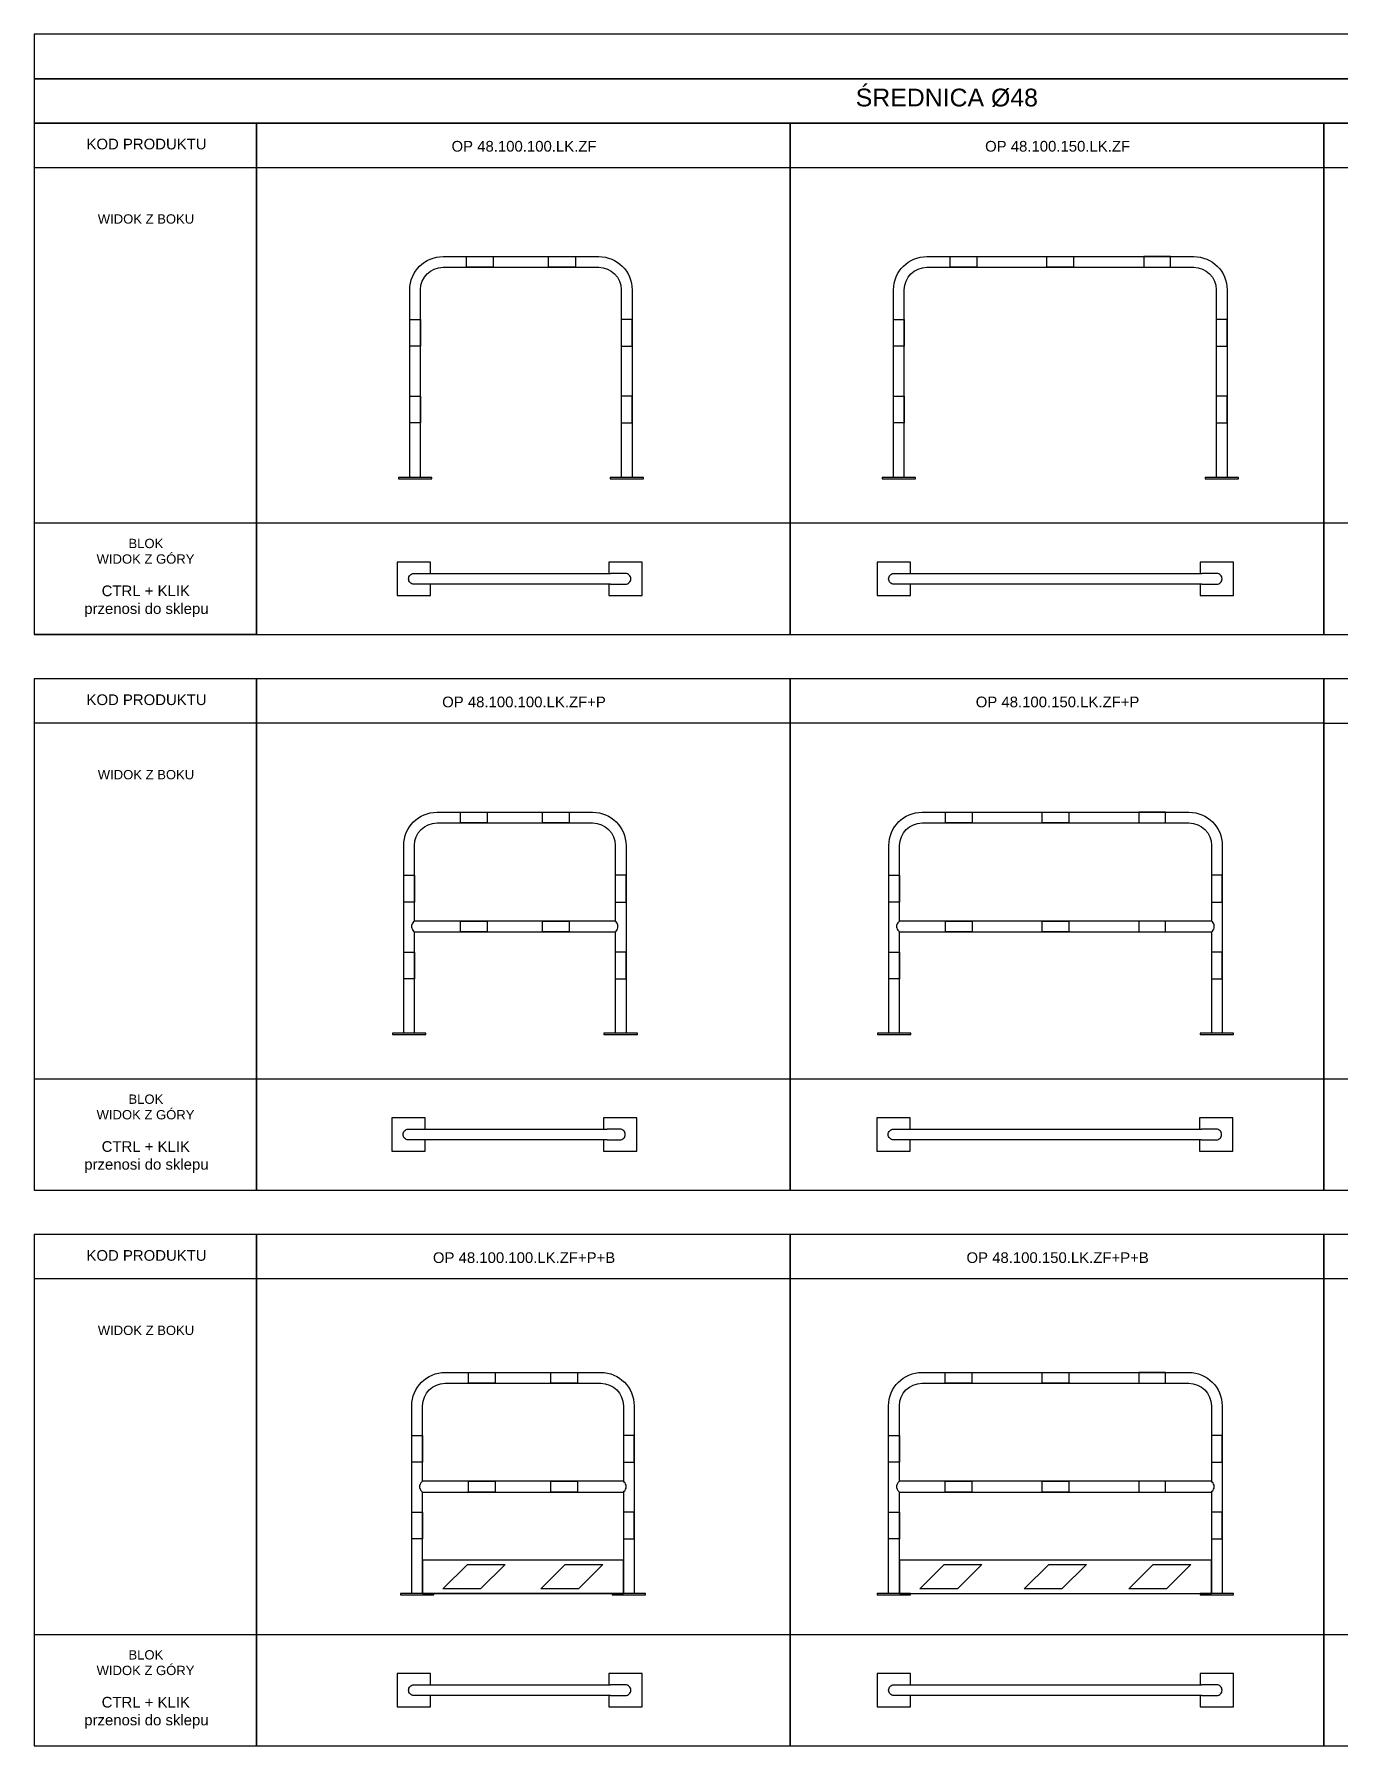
# Model space of a CAD drawing. Header units: millimetres. Extents: x 12058 to 45536, y -35768 to 10259.
# Drawn here: x 12059 to 17936, y -35768 to -28068 of the extents above; entities that cross this region are included whole.
import ezdxf

# ---------------------------------------------------------------- set-up
doc = ezdxf.new("R2010")
doc.units = ezdxf.units.MM
doc.layers.add('odboje_ Grupa-Stadnicki.pl', color=7, linetype='Continuous')
doc.layers.add('odboje_ Grupa-Stadnicki.pl @ 1', color=7, linetype='Continuous')
doc.styles.get("Standard").update_dxf_attribs({"font": 'arial.ttf'})

# ---------------------------------------------------------------- blocks, each defined once
blk = doc.blocks.new('OP 48.100.100.LK.ZF+P')
for points in [[(-400.8, 0), (-400.8, 51), (-550.8, 51), (-550.8, -99), (-400.8, -99), (-400.8, -48)], [(-417.8, 0), (417.8, 0)], [(401.2, -48), (401.2, -99), (551.2, -99), (551.2, 51), (401.2, 51), (401.2, 0)], [(417.8, -48), (-417.8, -48)]]:
    blk.add_lwpolyline(points)
for points in [[(-417.8, -48), (-475.8, -48, -0.414214), (-499.8, -24), (-499.8, -24, -0.414214), (-475.8, 0), (-417.8, 0)], [(417.8, -48), (475.8, -48, 0.414214), (499.8, -24), (499.8, -24, 0.414214), (475.8, 0), (417.8, 0)]]:
    blk.add_lwpolyline(points, format="xyb")
blk = doc.blocks.new('OP 48.100.100.LK.ZF')
for points in [[(-396.5, 0), (-396.5, 51), (-546.5, 51), (-546.5, -99), (-396.5, -99), (-396.5, -48)], [(-413.5, 0), (413.5, 0)], [(405.5, -48), (405.5, -99), (555.5, -99), (555.5, 51), (405.5, 51), (405.5, 0)], [(413.5, -48), (-413.5, -48)]]:
    blk.add_lwpolyline(points)
for points in [[(-413.5, -48), (-471.5, -48, -0.414214), (-495.5, -24), (-495.5, -24, -0.414214), (-471.5, 0), (-413.5, 0)], [(413.5, -48), (480.5, -48, 0.414214), (504.5, -24), (504.5, -24, 0.414214), (480.5, 0), (413.5, 0)]]:
    blk.add_lwpolyline(points, format="xyb")
blk = doc.blocks.new('OP 48.100.150.LK.ZF')
for points in [[(-646.5, 0), (-646.5, 51), (-796.5, 51), (-796.5, -99), (-646.5, -99), (-646.5, -48)], [(-663.5, 0), (663.5, 0)], [(655.5, -48), (655.5, -99), (805.5, -99), (805.5, 51), (655.5, 51), (655.5, 0)], [(663.5, -48), (-663.5, -48)]]:
    blk.add_lwpolyline(points)
for points in [[(-663.5, -48), (-721.5, -48, -0.414214), (-745.5, -24), (-745.5, -24, -0.414214), (-721.5, 0), (-663.5, 0)], [(663.5, -48), (730.5, -48, 0.414214), (754.5, -24), (754.5, -24, 0.414214), (730.5, 0), (663.5, 0)]]:
    blk.add_lwpolyline(points, format="xyb")
blk = doc.blocks.new('OP 48.100.150.LK.ZF+P')
for points in [[(-646.5, 0), (-646.5, 51), (-796.5, 51), (-796.5, -99), (-646.5, -99), (-646.5, -48)], [(-663.5, 0), (663.5, 0)], [(655.5, -48), (655.5, -99), (805.5, -99), (805.5, 51), (655.5, 51), (655.5, 0)], [(663.5, -48), (-663.5, -48)]]:
    blk.add_lwpolyline(points)
for points in [[(-663.5, -48), (-721.5, -48, -0.414214), (-745.5, -24), (-745.5, -24, -0.414214), (-721.5, 0), (-663.5, 0)], [(663.5, -48), (730.5, -48, 0.414214), (754.5, -24), (754.5, -24, 0.414214), (730.5, 0), (663.5, 0)]]:
    blk.add_lwpolyline(points, format="xyb")
blk = doc.blocks.new('OP 48.100.100.LK.ZF+P+B')
for points in [[(-396.5, 0), (-396.5, 51), (-546.5, 51), (-546.5, -99), (-396.5, -99), (-396.5, -48)], [(-413.5, 0), (413.5, 0)], [(405.5, -48), (405.5, -99), (555.5, -99), (555.5, 51), (405.5, 51), (405.5, 0)], [(413.5, -48), (-413.5, -48)]]:
    blk.add_lwpolyline(points)
for points in [[(-413.5, -48), (-471.5, -48, -0.414214), (-495.5, -24), (-495.5, -24, -0.414214), (-471.5, 0), (-413.5, 0)], [(413.5, -48), (480.5, -48, 0.414214), (504.5, -24), (504.5, -24, 0.414214), (480.5, 0), (413.5, 0)]]:
    blk.add_lwpolyline(points, format="xyb")
blk = doc.blocks.new('OP 48.100.150.LK.ZF+P+B')
for points in [[(-646.5, 0), (-646.5, 51), (-796.5, 51), (-796.5, -99), (-646.5, -99), (-646.5, -48)], [(-663.5, 0), (663.5, 0)], [(655.5, -48), (655.5, -99), (805.5, -99), (805.5, 51), (655.5, 51), (655.5, 0)], [(663.5, -48), (-663.5, -48)]]:
    blk.add_lwpolyline(points)
for points in [[(-663.5, -48), (-721.5, -48, -0.414214), (-745.5, -24), (-745.5, -24, -0.414214), (-721.5, 0), (-663.5, 0)], [(663.5, -48), (730.5, -48, 0.414214), (754.5, -24), (754.5, -24, 0.414214), (730.5, 0), (663.5, 0)]]:
    blk.add_lwpolyline(points, format="xyb")

msp = doc.modelspace()

# ---------------------------------------------------------------- linework, layer by layer
at = {"layer": 'odboje_ Grupa-Stadnicki.pl'}
for p, q in [((12059.431, -28668.109), (27459.431, -28668.109)), ((20259.431, -30268.109), (12059.431, -30268.109)), ((13059.431, -30768.109), (13059.431, -30268.109)), ((13059.431, -30768.109), (13059.431, -30268.109)), ((13059.431, -30768.109), (12059.431, -30768.109)), ((17859.431, -30968.109), (17859.431, -31168.109)), ((17859.431, -31168.109), (12059.431, -31168.109)), ((17859.431, -31168.109), (20259.431, -31168.109)), ((13757.55, -32088.534), (13757.55, -32075.089)), ((14684.95, -32088.534), (14684.95, -32075.089)), ((15939.863, -32088.534), (15939.863, -32075.089)), ((17367.263, -32088.534), (17367.263, -32075.089)), ((12059.431, -32768.109), (17859.431, -32768.109)), ((17859.431, -32768.109), (27459.431, -32768.109)), ((20259.431, -33668.109), (12059.431, -33668.109)), ((13794.074, -34609.111), (13794.074, -34595.667)), ((14721.474, -34609.111), (14721.474, -34595.667)), ((15938.855, -34609.111), (15938.855, -34595.667)), ((17366.255, -34609.111), (17366.255, -34595.667)), ((13059.431, -35268.109), (13059.431, -35068.109)), ((14709.374, -35082.686), (13806.174, -35082.686)), ((15950.955, -35082.686), (17354.155, -35082.686)), ((12059.431, -35268.109), (27459.431, -35268.109))]:
    msp.add_line(p, q, dxfattribs=at)
for points in [[(12059.431, -28268.109), (27459.431, -28268.109), (27459.431, -28068.109), (12059.431, -28068.109)], [(12059.431, -28468.109), (20259.431, -28468.109), (20259.431, -28268.109), (12059.431, -28268.109)], [(12059.431, -30768.109), (13059.431, -30768.109), (13059.431, -28468.109), (12059.431, -28468.109)], [(13059.431, -30768.109), (15459.431, -30768.109), (15459.431, -28468.109), (13059.431, -28468.109)], [(15459.431, -30768.109), (17859.431, -30768.109), (17859.431, -28468.109), (15459.431, -28468.109)], [(17859.431, -30768.109), (20259.431, -30768.109), (20259.431, -28468.109), (17859.431, -28468.109)], [(14003.389, -29116.509), (14003.389, -29068.109), (14123.389, -29068.109), (14123.389, -29116.509)], [(14373.389, -29116.509), (14373.389, -29068.109), (14493.389, -29068.109), (14493.389, -29116.509)], [(16179.792, -29116.509), (16179.792, -29068.109), (16299.792, -29068.109), (16299.792, -29116.509)], [(16614.792, -29116.509), (16614.792, -29068.109), (16734.792, -29068.109), (16734.792, -29116.509)], [(17169.792, -29116.509), (17169.792, -29068.109), (17049.792, -29068.109), (17049.792, -29116.509)], [(13748.389, -29352.109), (13796.789, -29352.109), (13796.789, -29472.109), (13748.389, -29472.109)], [(14748.389, -29352.109), (14699.989, -29352.109), (14699.989, -29472.109), (14748.389, -29472.109)], [(15924.792, -29352.109), (15973.192, -29352.109), (15973.192, -29472.109), (15924.792, -29472.109)], [(17424.792, -29352.109), (17376.392, -29352.109), (17376.392, -29472.109), (17424.792, -29472.109)], [(13748.389, -29697.109), (13796.789, -29697.109), (13796.789, -29817.109), (13748.389, -29817.109)], [(14748.389, -29697.109), (14699.989, -29697.109), (14699.989, -29817.109), (14748.389, -29817.109)], [(15924.792, -29697.109), (15973.192, -29697.109), (15973.192, -29817.109), (15924.792, -29817.109)], [(17424.792, -29697.109), (17376.392, -29697.109), (17376.392, -29817.109), (17424.792, -29817.109)], [(13697.389, -30068.109), (13847.389, -30068.109), (13847.389, -30062.109), (13697.389, -30062.109)], [(14649.389, -30068.109), (14799.389, -30068.109), (14799.389, -30062.109), (14649.389, -30062.109)], [(15873.792, -30068.109), (16023.792, -30068.109), (16023.792, -30062.109), (15873.792, -30062.109)], [(17325.792, -30068.109), (17475.792, -30068.109), (17475.792, -30062.109), (17325.792, -30062.109)], [(12059.431, -33268.109), (13059.431, -33268.109), (13059.431, -30968.109), (12059.431, -30968.109)], [(13059.431, -33268.109), (15459.431, -33268.109), (15459.431, -30968.109), (13059.431, -30968.109)], [(15459.431, -33268.109), (17859.431, -33268.109), (17859.431, -30968.109), (15459.431, -30968.109)], [(17859.431, -33268.109), (20259.431, -33268.109), (20259.431, -30968.109), (17859.431, -30968.109)], [(13976.25, -31616.509), (13976.25, -31568.109), (14096.25, -31568.109), (14096.25, -31616.509)], [(14346.25, -31616.509), (14346.25, -31568.109), (14466.25, -31568.109), (14466.25, -31616.509)], [(16158.563, -31616.509), (16158.563, -31568.109), (16278.563, -31568.109), (16278.563, -31616.509)], [(16593.563, -31616.509), (16593.563, -31568.109), (16713.563, -31568.109), (16713.563, -31616.509)], [(17148.563, -31616.509), (17148.563, -31568.109), (17028.563, -31568.109), (17028.563, -31616.509)], [(13721.25, -31852.109), (13769.65, -31852.109), (13769.65, -31972.109), (13721.25, -31972.109)], [(14721.25, -31852.109), (14672.85, -31852.109), (14672.85, -31972.109), (14721.25, -31972.109)], [(15903.563, -31852.109), (15951.963, -31852.109), (15951.963, -31972.109), (15903.563, -31972.109)], [(17403.563, -31852.109), (17355.163, -31852.109), (17355.163, -31972.109), (17403.563, -31972.109)], [(13976.25, -32106.012), (13976.25, -32057.612), (14096.25, -32057.612), (14096.25, -32106.012)], [(14346.25, -32106.012), (14346.25, -32057.612), (14466.25, -32057.612), (14466.25, -32106.012)], [(16158.563, -32106.012), (16158.563, -32057.612), (16278.563, -32057.612), (16278.563, -32106.012)], [(16593.563, -32106.012), (16593.563, -32057.612), (16713.563, -32057.612), (16713.563, -32106.012)], [(17148.563, -32106.012), (17148.563, -32057.612), (17028.563, -32057.612), (17028.563, -32106.012)], [(13721.25, -32197.109), (13769.65, -32197.109), (13769.65, -32317.109), (13721.25, -32317.109)], [(14721.25, -32197.109), (14672.85, -32197.109), (14672.85, -32317.109), (14721.25, -32317.109)], [(15903.563, -32197.109), (15951.963, -32197.109), (15951.963, -32317.109), (15903.563, -32317.109)], [(17403.563, -32197.109), (17355.163, -32197.109), (17355.163, -32317.109), (17403.563, -32317.109)], [(13670.25, -32568.109), (13820.25, -32568.109), (13820.25, -32562.109), (13670.25, -32562.109)], [(14622.25, -32568.109), (14772.25, -32568.109), (14772.25, -32562.109), (14622.25, -32562.109)], [(15852.563, -32568.109), (16002.563, -32568.109), (16002.563, -32562.109), (15852.563, -32562.109)], [(17304.563, -32568.109), (17454.563, -32568.109), (17454.563, -32562.109), (17304.563, -32562.109)], [(12059.431, -35768.109), (13059.431, -35768.109), (13059.431, -33468.109), (12059.431, -33468.109)], [(13059.431, -35768.109), (15459.431, -35768.109), (15459.431, -33468.109), (13059.431, -33468.109)], [(15459.431, -35768.109), (17859.431, -35768.109), (17859.431, -33468.109), (15459.431, -33468.109)], [(17859.431, -35768.109), (20259.431, -35768.109), (20259.431, -33468.109), (17859.431, -33468.109)], [(14012.774, -34137.086), (14012.774, -34088.686), (14132.774, -34088.686), (14132.774, -34137.086)], [(14382.774, -34137.086), (14382.774, -34088.686), (14502.774, -34088.686), (14502.774, -34137.086)], [(16157.555, -34137.086), (16157.555, -34088.686), (16277.555, -34088.686), (16277.555, -34137.086)], [(16592.555, -34137.086), (16592.555, -34088.686), (16712.555, -34088.686), (16712.555, -34137.086)], [(17147.555, -34137.086), (17147.555, -34088.686), (17027.555, -34088.686), (17027.555, -34137.086)], [(13757.774, -34372.686), (13806.174, -34372.686), (13806.174, -34492.686), (13757.774, -34492.686)], [(14757.774, -34372.686), (14709.374, -34372.686), (14709.374, -34492.686), (14757.774, -34492.686)], [(15902.555, -34372.686), (15950.955, -34372.686), (15950.955, -34492.686), (15902.555, -34492.686)], [(17402.555, -34372.686), (17354.155, -34372.686), (17354.155, -34492.686), (17402.555, -34492.686)], [(14012.774, -34626.589), (14012.774, -34578.189), (14132.774, -34578.189), (14132.774, -34626.589)], [(14382.774, -34626.589), (14382.774, -34578.189), (14502.774, -34578.189), (14502.774, -34626.589)], [(16157.555, -34626.589), (16157.555, -34578.189), (16277.555, -34578.189), (16277.555, -34626.589)], [(16592.555, -34626.589), (16592.555, -34578.189), (16712.555, -34578.189), (16712.555, -34626.589)], [(17147.555, -34626.589), (17147.555, -34578.189), (17027.555, -34578.189), (17027.555, -34626.589)], [(13757.774, -34717.686), (13806.174, -34717.686), (13806.174, -34837.686), (13757.774, -34837.686)], [(14757.774, -34717.686), (14709.374, -34717.686), (14709.374, -34837.686), (14757.774, -34837.686)], [(15902.555, -34717.686), (15950.955, -34717.686), (15950.955, -34837.686), (15902.555, -34837.686)], [(17402.555, -34717.686), (17354.155, -34717.686), (17354.155, -34837.686), (17402.555, -34837.686)], [(13806.174, -35082.686), (14709.374, -35082.686), (14709.374, -34932.686), (13806.174, -34932.686)], [(15950.955, -35082.686), (17354.155, -35082.686), (17354.155, -34932.686), (15950.955, -34932.686)], [(13706.774, -35088.686), (13856.774, -35088.686), (13856.774, -35082.686), (13706.774, -35082.686)], [(14658.774, -35088.686), (14808.774, -35088.686), (14808.774, -35082.686), (14658.774, -35082.686)], [(15851.555, -35088.686), (16001.555, -35088.686), (16001.555, -35082.686), (15851.555, -35082.686)], [(17303.555, -35088.686), (17453.555, -35088.686), (17453.555, -35082.686), (17303.555, -35082.686)]]:
    msp.add_lwpolyline(points, close=True, dxfattribs=at)
for points in [[(13748.389, -30062.109), (13748.389, -29218.109, -0.41421356), (13898.389, -29068.109), (14148.389, -29068.109), (14598.389, -29068.109, -0.41421356), (14748.389, -29218.109), (14748.389, -30062.109)], [(15924.792, -30062.109), (15924.792, -29218.109, -0.41421356), (16074.792, -29068.109), (17274.792, -29068.109, -0.41421356), (17424.792, -29218.109), (17424.792, -30062.109)], [(13796.789, -29606.012), (13796.789, -29218.109, -0.41421356), (13898.389, -29116.509), (14148.389, -29116.509), (14598.389, -29116.509, -0.41421356), (14699.989, -29218.109), (14699.989, -29606.012)], [(15973.192, -29606.012), (15973.192, -29218.109, -0.41421356), (16074.792, -29116.509), (17274.792, -29116.509, -0.41421356), (17376.392, -29218.109), (17376.392, -29636.595)], [(13721.25, -32562.109), (13721.25, -31718.109, -0.41421356), (13871.25, -31568.109), (14121.25, -31568.109), (14571.25, -31568.109, -0.41421356), (14721.25, -31718.109), (14721.25, -32562.109)], [(15903.563, -32562.109), (15903.563, -31718.109, -0.41421356), (16053.563, -31568.109), (17253.563, -31568.109, -0.41421356), (17403.563, -31718.109), (17403.563, -32562.109)], [(13769.65, -32057.612), (13769.65, -31718.109, -0.41421356), (13871.25, -31616.509), (14121.25, -31616.509), (14571.25, -31616.509, -0.41421356), (14672.85, -31718.109), (14672.85, -32057.612)], [(15951.963, -32057.612), (15951.963, -31718.109, -0.41421356), (16053.563, -31616.509), (17253.563, -31616.509, -0.41421356), (17355.163, -31718.109), (17355.163, -32057.612)], [(13757.774, -35082.686), (13757.774, -34238.686, -0.41421356), (13907.774, -34088.686), (14157.774, -34088.686), (14607.774, -34088.686, -0.41421356), (14757.774, -34238.686), (14757.774, -35082.686)], [(15902.555, -35082.686), (15902.555, -34238.686, -0.41421356), (16052.555, -34088.686), (17252.555, -34088.686, -0.41421356), (17402.555, -34238.686), (17402.555, -35082.686)], [(13806.174, -34578.189), (13806.174, -34238.686, -0.41421356), (13907.774, -34137.086), (14157.774, -34137.086), (14607.774, -34137.086, -0.41421356), (14709.374, -34238.686), (14709.374, -34578.189)], [(15950.955, -34578.189), (15950.955, -34238.686, -0.41421356), (16052.555, -34137.086), (17252.555, -34137.086, -0.41421356), (17354.155, -34238.686), (17354.155, -34578.189)]]:
    msp.add_lwpolyline(points, format="xyb", dxfattribs=at)
for points in [[(13796.789, -30062.109), (13796.789, -29606.012)], [(14699.989, -29606.012), (14699.989, -30062.109)], [(15973.192, -30062.109), (15973.192, -29606.012)], [(17376.392, -29606.012), (17376.392, -30062.109)], [(14672.85, -32057.612), (13769.65, -32057.612)], [(13769.65, -32562.109), (13769.65, -32106.012)], [(13769.65, -32106.012), (14672.85, -32106.012)], [(14672.85, -32106.012), (14672.85, -32562.109)], [(17355.163, -32057.612), (15951.963, -32057.612)], [(15951.963, -32562.109), (15951.963, -32106.012)], [(15951.963, -32106.012), (17355.163, -32106.012)], [(17355.163, -32106.012), (17355.163, -32562.109)], [(14709.374, -34578.189), (13806.174, -34578.189)], [(13806.174, -35082.686), (13806.174, -34626.589)], [(13806.174, -34626.589), (14709.374, -34626.589)], [(14709.374, -34626.589), (14709.374, -35082.686)], [(17354.155, -34578.189), (15950.955, -34578.189)], [(15950.955, -35082.686), (15950.955, -34626.589)], [(15950.955, -34626.589), (17354.155, -34626.589)], [(17354.155, -34626.589), (17354.155, -35082.686)], [(14007.774, -34952.686), (14177.479, -34952.686), (14067.479, -35062.686), (13897.774, -35062.686), (14007.774, -34952.686)], [(14448.068, -34952.686), (14617.774, -34952.686), (14507.774, -35062.686), (14338.068, -35062.686), (14448.068, -34952.686)], [(16152.555, -34952.686), (16322.261, -34952.686), (16212.261, -35062.686), (16042.555, -35062.686), (16152.555, -34952.686)], [(16622.702, -34952.686), (16792.408, -34952.686), (16682.408, -35062.686), (16512.702, -35062.686), (16622.702, -34952.686)], [(17092.85, -34952.686), (17262.555, -34952.686), (17152.555, -35062.686), (16982.85, -35062.686), (17092.85, -34952.686)]]:
    msp.add_lwpolyline(points, dxfattribs=at)
for centre, start, end in [((13785.728, -32081.67), 123.7546547, 166.8550382), ((13785.728, -32081.953), 193.1449618, 236.2453453), ((14656.772, -32081.67), 13.1449618, 56.2453453), ((14656.772, -32081.953), 303.7546547, 346.8550382), ((15968.041, -32081.67), 123.7546547, 166.8550382), ((15968.041, -32081.953), 193.1449618, 236.2453453), ((17339.084, -32081.67), 13.1449618, 56.2453453), ((17339.084, -32081.953), 303.7546547, 346.8550382), ((13822.252, -34602.247), 123.7546547, 166.8550382), ((13822.252, -34602.531), 193.1449618, 236.2453453), ((14693.296, -34602.247), 13.1449618, 56.2453453), ((14693.296, -34602.531), 303.7546547, 346.8550382), ((15967.033, -34602.247), 123.7546547, 166.8550382), ((15967.033, -34602.531), 193.1449618, 236.2453453), ((17338.077, -34602.247), 13.1449618, 56.2453453), ((17338.077, -34602.531), 303.7546547, 346.8550382)]:
    msp.add_arc(centre, 28.936, start, end, dxfattribs=at)

# ---------------------------------------------------------------- block references
msp.add_blockref('OP 48.100.150.LK.ZF+P+B', (16648.008, -35494.109), dxfattribs=at)
at = {"layer": 'odboje_ Grupa-Stadnicki.pl @ 1'}
for name, p in [('OP 48.100.100.LK.ZF', (14238.74, -30494.109)), ('OP 48.100.150.LK.ZF', (16648.008, -30494.109)), ('OP 48.100.100.LK.ZF+P', (14218.096, -32994.109)), ('OP 48.100.150.LK.ZF+P', (16646.016, -32994.109)), ('OP 48.100.100.LK.ZF+P+B', (14238.74, -35494.109))]:
    msp.add_blockref(name, p, dxfattribs=at)

# ---------------------------------------------------------------- texts
at = {"layer": 'odboje_ Grupa-Stadnicki.pl', "attachment_point": 1}
for s, width, gutter_width, heights, insert, char_height in [('\\pi3695.1;ŚREDNICA Ø48', 8200, 0, [573.659], (12059.431, -28312.867), 80), ('\\P\\pi235.04;{\\H1.1429x;KOD PRODUKTU}', 1000, 1, [200], (12059.431, -28468.109), 42), ('\\pi1200;\\P\\pi877;OP 48.100.100.LK.ZF', 2400, 1, [200], (13059.431, -28468.109), 48), ('\\pi1200;\\P\\pi877;OP 48.100.150.LK.ZF', 2400, 1, [200], (15459.431, -28468.109), 48), ('\\pi500;\\P\\P\\P\\pi285.95;WIDOK Z BOKU', 1000, 1, [351.494], (12059.431, -28668.109), 42), ('\\P\\pi423.94;BLOK\\P\\pi280.56;WIDOK Z GÓRY\\P\\pi500;\\P\\pi303.28;{\\H1.1429x;CTRL + KLIK \\P\\pi225.04;przenosi do sklepu\\H1.0459x; }', 1000, 1, [607.266], (12059.431, -30268.109), 42), ('\\P\\pi235.04;{\\H1.1429x;KOD PRODUKTU}', 1000, 1, [200], (12059.431, -30968.109), 42), ('\\pi1200;\\P\\pi834.97;OP 48.100.100.LK.ZF+P', 2400, 1, [200], (13059.431, -30968.109), 48), ('\\pi1200;\\P\\pi834.97;OP 48.100.150.LK.ZF+P', 2400, 1, [200], (15459.431, -30968.109), 48), ('\\pi500;\\P\\P\\P\\pi285.95;WIDOK Z BOKU', 1000, 1, [351.494], (12059.431, -31168.109), 42), ('\\P\\pi423.94;BLOK\\P\\pi280.56;WIDOK Z GÓRY\\P\\pi500;\\P\\pi303.28;{\\H1.1429x;CTRL + KLIK \\P\\pi225.04;przenosi do sklepu\\H1.0459x; }', 1000, 1, [607.266], (12059.431, -32768.109), 42), ('\\P\\pi235.04;{\\H1.1429x;KOD PRODUKTU}', 1000, 1, [200], (12059.431, -33468.109), 42), ('\\pi1200;\\P\\pi793.36;OP 48.100.100.LK.ZF+P+B', 2400, 1, [200], (13059.431, -33468.109), 48), ('\\pi1200;\\P\\pi793.36;OP 48.100.150.LK.ZF+P+B', 2400, 1, [200], (15459.431, -33468.109), 48), ('\\pi500;\\P\\P\\P\\pi285.95;WIDOK Z BOKU', 1000, 1, [351.494], (12059.431, -33668.109), 42), ('\\P\\pi423.94;BLOK\\P\\pi280.56;WIDOK Z GÓRY\\P\\pi500;\\P\\pi303.28;{\\H1.1429x;CTRL + KLIK \\P\\pi225.04;przenosi do sklepu\\H1.0459x; }', 1000, 1, [607.266], (12059.431, -35268.109), 42)]:
    msp.add_mtext_dynamic_manual_height_columns(s, width=width, gutter_width=gutter_width, heights=heights, dxfattribs=dict(at, insert=insert, char_height=char_height))

doc.saveas('drawing.dxf')
